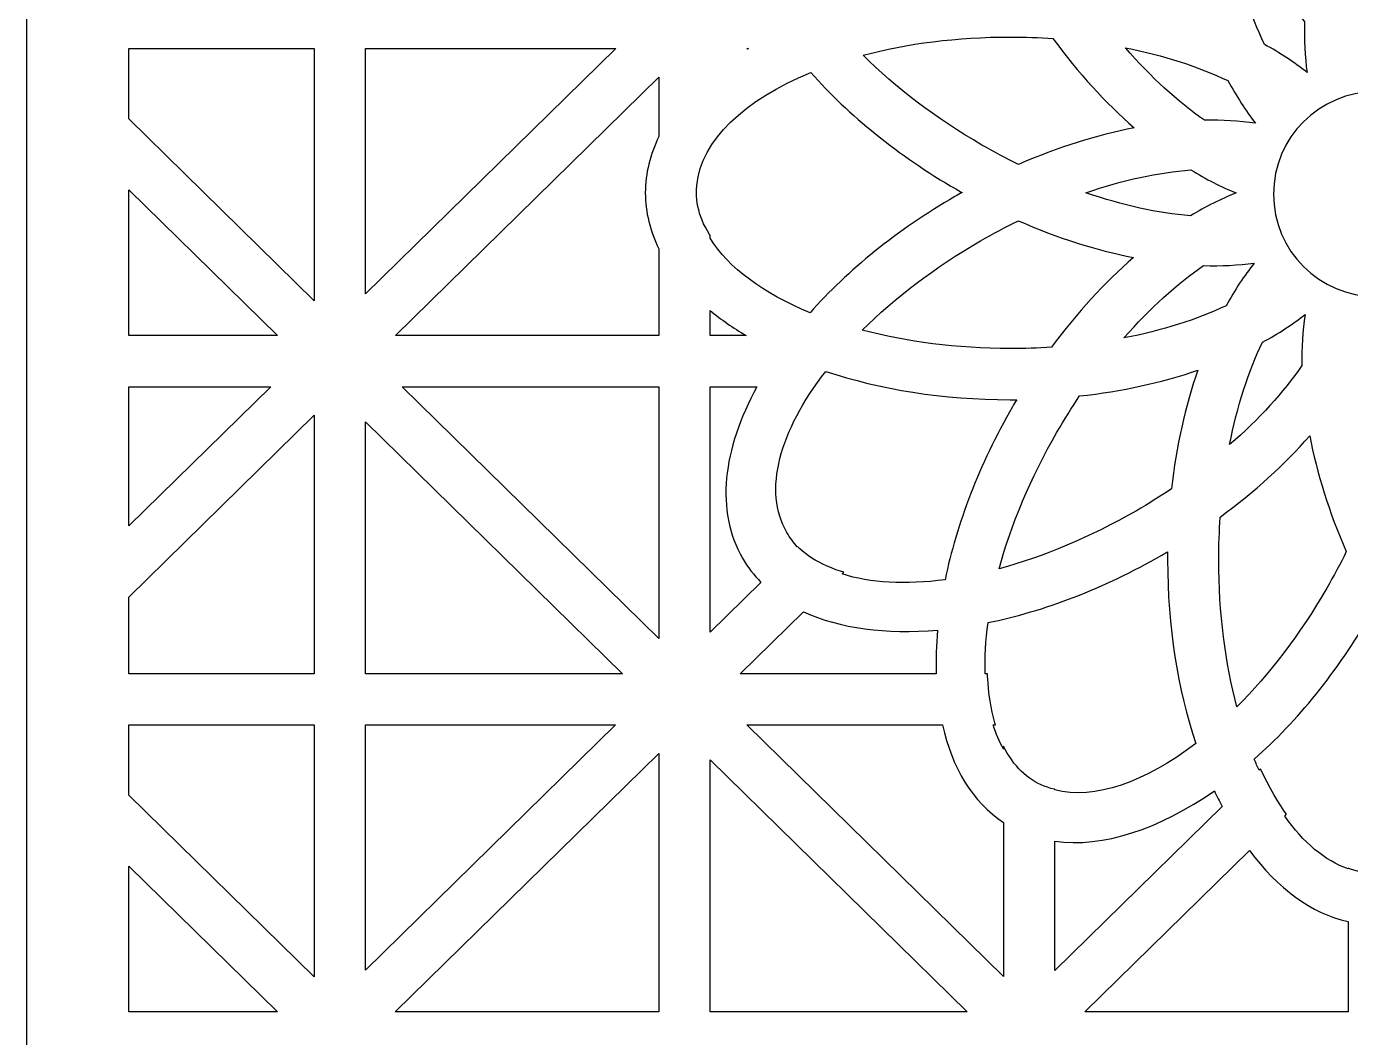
# Model space of a CAD drawing. Header units: centimetres. Extents: x -22 to -17.3, y -9 to 9.
# Drawn here: x -22.001 to -19.697, y -5.894 to -4.135 of the extents above; entities that cross this region are included whole.
import ezdxf

# ---------------------------------------------------------------- set-up
doc = ezdxf.new("R2010")
doc.units = ezdxf.units.CM
doc.header["$MEASUREMENT"] = 0
doc.layers.add('layer 1', color=7, linetype='Continuous')

msp = doc.modelspace()

# ---------------------------------------------------------------- linework, layer by layer
at = {"layer": 'layer 1', "color": 250}
for points, knots in [([(-17.33729, 9.00076), (-17.33729, 9.00076), (-17.33729, 8.81208), (-17.33729, 8.81208), (-17.33729, 8.81208), (-17.33729, 8.81208), (-17.33729, 8.68847), (-17.33729, 8.68847), (-17.33729, 8.68847), (-17.33729, 8.68847), (-17.33729, 7.78426), (-17.33729, 7.78426), (-17.33729, 7.78426), (-17.33729, 7.78426), (-17.33729, 7.66065), (-17.33729, 7.66065), (-17.33729, 7.66065), (-17.33729, 7.66065), (-17.33729, 7.635), (-17.33729, 7.635), (-17.33729, 7.635), (-17.33729, 7.635), (-17.33729, 7.51139), (-17.33729, 7.51139), (-17.33729, 7.51139), (-17.33729, 7.51139), (-17.33729, 6.60718), (-17.33729, 6.60718), (-17.33729, 6.60718), (-17.33729, 6.60718), (-17.33729, 6.48357), (-17.33729, 6.48357), (-17.33729, 6.48357), (-17.33729, 6.48357), (-17.33729, 6.45792), (-17.33729, 6.45792), (-17.33729, 6.45792), (-17.33729, 6.45792), (-17.33729, 6.33431), (-17.33729, 6.33431), (-17.33729, 6.33431), (-17.33729, 6.33431), (-17.33729, 5.4301), (-17.33729, 5.4301), (-17.33729, 5.4301), (-17.33729, 5.4301), (-17.33729, 5.30649), (-17.33729, 5.30649), (-17.33729, 5.30649), (-17.33729, 5.30649), (-17.33729, 5.28084), (-17.33729, 5.28084), (-17.33729, 5.28084), (-17.33729, 5.28084), (-17.33729, 5.15723), (-17.33729, 5.15723), (-17.33729, 5.15723), (-17.33729, 5.15723), (-17.33729, 4.25302), (-17.33729, 4.25302), (-17.33729, 4.25302), (-17.33729, 4.25302), (-17.33729, 4.12941), (-17.33729, 4.12941), (-17.33729, 4.12941), (-17.33729, 4.12941), (-17.33729, 4.10376), (-17.33729, 4.10376), (-17.33729, 4.10376), (-17.33729, 4.10376), (-17.33729, 3.98015), (-17.33729, 3.98015), (-17.33729, 3.98015), (-17.33729, 3.98015), (-17.33729, 3.07594), (-17.33729, 3.07594), (-17.33729, 3.07594), (-17.33729, 3.07594), (-17.33729, 2.95233), (-17.33729, 2.95233), (-17.33729, 2.95233), (-17.33729, 2.95233), (-17.33729, 2.92668), (-17.33729, 2.92668), (-17.33729, 2.92668), (-17.33729, 2.92668), (-17.33729, 2.80307), (-17.33729, 2.80307), (-17.33729, 2.80307), (-17.33729, 2.80307), (-17.33729, 1.89886), (-17.33729, 1.89886), (-17.33729, 1.89886), (-17.33729, 1.89886), (-17.33729, 1.77525), (-17.33729, 1.77525), (-17.33729, 1.77525), (-17.33729, 1.77525), (-17.33729, 1.7496), (-17.33729, 1.7496), (-17.33729, 1.7496), (-17.33729, 1.7496), (-17.33729, 1.62599), (-17.33729, 1.62599), (-17.33729, 1.62599), (-17.33729, 1.62599), (-17.33729, 0.72178), (-17.33729, 0.72178), (-17.33729, 0.72178), (-17.33729, 0.72178), (-17.33729, 0.59817), (-17.33729, 0.59817), (-17.33729, 0.59817), (-17.33729, 0.59817), (-17.33729, 0.57252), (-17.33729, 0.57252), (-17.33729, 0.57252), (-17.33729, 0.57252), (-17.33729, 0.44891), (-17.33729, 0.44891), (-17.33729, 0.44891), (-17.33729, 0.44891), (-17.33729, -0.4553), (-17.33729, -0.4553), (-17.33729, -0.4553), (-17.33729, -0.4553), (-17.33729, -0.57891), (-17.33729, -0.57891), (-17.33729, -0.57891), (-17.33729, -0.57891), (-17.33729, -0.60456), (-17.33729, -0.60456), (-17.33729, -0.60456), (-17.33729, -0.60456), (-17.33729, -0.72817), (-17.33729, -0.72817), (-17.33729, -0.72817), (-17.33729, -0.72817), (-17.33729, -1.63238), (-17.33729, -1.63238), (-17.33729, -1.63238), (-17.33729, -1.63238), (-17.33729, -1.75599), (-17.33729, -1.75599), (-17.33729, -1.75599), (-17.33729, -1.75599), (-17.33729, -1.78164), (-17.33729, -1.78164), (-17.33729, -1.78164), (-17.33729, -1.78164), (-17.33729, -1.90525), (-17.33729, -1.90525), (-17.33729, -1.90525), (-17.33729, -1.90525), (-17.33729, -2.80946), (-17.33729, -2.80946), (-17.33729, -2.80946), (-17.33729, -2.80946), (-17.33729, -2.93307), (-17.33729, -2.93307), (-17.33729, -2.93307), (-17.33729, -2.93307), (-17.33729, -2.95872), (-17.33729, -2.95872), (-17.33729, -2.95872), (-17.33729, -2.95872), (-17.33729, -3.08233), (-17.33729, -3.08233), (-17.33729, -3.08233), (-17.33729, -3.08233), (-17.33729, -3.98654), (-17.33729, -3.98654), (-17.33729, -3.98654), (-17.33729, -3.98654), (-17.33729, -4.11015), (-17.33729, -4.11015), (-17.33729, -4.11015), (-17.33729, -4.11015), (-17.33729, -4.1358), (-17.33729, -4.1358), (-17.33729, -4.1358), (-17.33729, -4.1358), (-17.33729, -4.25941), (-17.33729, -4.25941), (-17.33729, -4.25941), (-17.33729, -4.25941), (-17.33729, -5.16362), (-17.33729, -5.16362), (-17.33729, -5.16362), (-17.33729, -5.16362), (-17.33729, -5.28723), (-17.33729, -5.28723), (-17.33729, -5.28723), (-17.33729, -5.28723), (-17.33729, -5.31288), (-17.33729, -5.31288), (-17.33729, -5.31288), (-17.33729, -5.31288), (-17.33729, -5.43649), (-17.33729, -5.43649), (-17.33729, -5.43649), (-17.33729, -5.43649), (-17.33729, -6.3407), (-17.33729, -6.3407), (-17.33729, -6.3407), (-17.33729, -6.3407), (-17.33729, -6.46431), (-17.33729, -6.46431), (-17.33729, -6.46431), (-17.33729, -6.46431), (-17.33729, -6.48996), (-17.33729, -6.48996), (-17.33729, -6.48996), (-17.33729, -6.48996), (-17.33729, -6.61357), (-17.33729, -6.61357), (-17.33729, -6.61357), (-17.33729, -6.61357), (-17.33729, -7.51778), (-17.33729, -7.51778), (-17.33729, -7.51778), (-17.33729, -7.51778), (-17.33729, -7.64139), (-17.33729, -7.64139), (-17.33729, -7.64139), (-17.33729, -7.64139), (-17.33729, -7.66704), (-17.33729, -7.66704), (-17.33729, -7.66704), (-17.33729, -7.66704), (-17.33729, -7.79065), (-17.33729, -7.79065), (-17.33729, -7.79065), (-17.33729, -7.79065), (-17.33729, -8.69486), (-17.33729, -8.69486), (-17.33729, -8.69486), (-17.33729, -8.69486), (-17.33729, -8.81847), (-17.33729, -8.81847), (-17.33729, -8.81847), (-17.33729, -8.81847), (-17.33729, -9.00022), (-17.33729, -9.00022), (-17.33729, -9.00022), (-17.33729, -9.00022), (-18.22603, -9.00022), (-18.22603, -9.00022), (-18.22603, -9.00022), (-18.22603, -9.00022), (-18.35206, -9.00022), (-18.35206, -9.00022), (-18.35206, -9.00022), (-18.35206, -9.00022), (-18.57048, -9.00022), (-18.57048, -9.00022), (-18.57048, -9.00022), (-18.57048, -9.00022), (-18.6965, -9.00022), (-18.6965, -9.00022), (-18.6965, -9.00022), (-18.6965, -9.00022), (-19.4261, -9.00022), (-19.4261, -9.00022), (-19.4261, -9.00022), (-19.4261, -9.00022), (-19.55212, -9.00022), (-19.55212, -9.00022), (-19.55212, -9.00022), (-19.55212, -9.00022), (-19.77054, -9.00022), (-19.77054, -9.00022), (-19.77054, -9.00022), (-19.77054, -9.00022), (-19.89657, -9.00022), (-19.89657, -9.00022), (-19.89657, -9.00022), (-19.89657, -9.00022), (-20.62616, -9.00022), (-20.62616, -9.00022), (-20.62616, -9.00022), (-20.62616, -9.00022), (-20.75219, -9.00022), (-20.75219, -9.00022), (-20.75219, -9.00022), (-20.75219, -9.00022), (-20.97061, -9.00022), (-20.97061, -9.00022), (-20.97061, -9.00022), (-20.97061, -9.00022), (-21.09663, -9.00022), (-21.09663, -9.00022), (-21.09663, -9.00022), (-21.09663, -9.00022), (-22.00091, -9.00022), (-22.00091, -9.00022), (-22.00091, -9.00022), (-22.00091, -9.00022), (-22.00091, -8.8337), (-22.00091, -8.8337), (-22.00091, -8.8337), (-22.00091, -8.8337), (-22.00091, -8.71009), (-22.00091, -8.71009), (-22.00091, -8.71009), (-22.00091, -8.71009), (-22.00091, -7.77541), (-22.00091, -7.77541), (-22.00091, -7.77541), (-22.00091, -7.77541), (-22.00091, -7.53301), (-22.00091, -7.53301), (-22.00091, -7.53301), (-22.00091, -7.53301), (-22.00091, -6.59833), (-22.00091, -6.59833), (-22.00091, -6.59833), (-22.00091, -6.59833), (-22.00091, -6.35593), (-22.00091, -6.35593), (-22.00091, -6.35593), (-22.00091, -6.35593), (-22.00091, -5.42125), (-22.00091, -5.42125), (-22.00091, -5.42125), (-22.00091, -5.42125), (-22.00091, -5.17885), (-22.00091, -5.17885), (-22.00091, -5.17885), (-22.00091, -5.17885), (-22.00091, -4.24417), (-22.00091, -4.24417), (-22.00091, -4.24417), (-22.00091, -4.24417), (-22.00091, -4.00177), (-22.00091, -4.00177), (-22.00091, -4.00177), (-22.00091, -4.00177), (-22.00091, -3.06709), (-22.00091, -3.06709), (-22.00091, -3.06709), (-22.00091, -3.06709), (-22.00091, -2.82469), (-22.00091, -2.82469), (-22.00091, -2.82469), (-22.00091, -2.82469), (-22.00091, -1.89001), (-22.00091, -1.89001), (-22.00091, -1.89001), (-22.00091, -1.89001), (-22.00091, -1.64761), (-22.00091, -1.64761), (-22.00091, -1.64761), (-22.00091, -1.64761), (-22.00091, -0.71293), (-22.00091, -0.71293), (-22.00091, -0.71293), (-22.00091, -0.71293), (-22.00091, -0.47053), (-22.00091, -0.47053), (-22.00091, -0.47053), (-22.00091, -0.47053), (-22.00091, 0.46415), (-22.00091, 0.46415), (-22.00091, 0.46415), (-22.00091, 0.46415), (-22.00091, 0.70655), (-22.00091, 0.70655), (-22.00091, 0.70655), (-22.00091, 0.70655), (-22.00091, 1.64123), (-22.00091, 1.64123), (-22.00091, 1.64123), (-22.00091, 1.64123), (-22.00091, 1.88363), (-22.00091, 1.88363), (-22.00091, 1.88363), (-22.00091, 1.88363), (-22.00091, 2.81831), (-22.00091, 2.81831), (-22.00091, 2.81831), (-22.00091, 2.81831), (-22.00091, 3.06071), (-22.00091, 3.06071), (-22.00091, 3.06071), (-22.00091, 3.06071), (-22.00091, 3.99539), (-22.00091, 3.99539), (-22.00091, 3.99539), (-22.00091, 3.99539), (-22.00091, 4.23779), (-22.00091, 4.23779), (-22.00091, 4.23779), (-22.00091, 4.23779), (-22.00091, 5.17247), (-22.00091, 5.17247), (-22.00091, 5.17247), (-22.00091, 5.17247), (-22.00091, 5.41487), (-22.00091, 5.41487), (-22.00091, 5.41487), (-22.00091, 5.41487), (-22.00091, 6.34955), (-22.00091, 6.34955), (-22.00091, 6.34955), (-22.00091, 6.34955), (-22.00091, 6.59195), (-22.00091, 6.59195), (-22.00091, 6.59195), (-22.00091, 6.59195), (-22.00091, 7.52663), (-22.00091, 7.52663), (-22.00091, 7.52663), (-22.00091, 7.52663), (-22.00091, 7.76903), (-22.00091, 7.76903), (-22.00091, 7.76903), (-22.00091, 7.76903), (-22.00091, 8.70371), (-22.00091, 8.70371), (-22.00091, 8.70371), (-22.00091, 8.70371), (-22.00091, 8.82732), (-22.00091, 8.82732), (-22.00091, 8.82732), (-22.00091, 8.82732), (-22.00091, 9.00076), (-22.00091, 9.00076), (-22.00091, 9.00076), (-22.00091, 9.00076), (-21.1037, 9.00076), (-21.1037, 9.00076), (-21.1037, 9.00076), (-21.1037, 9.00076), (-20.97768, 9.00076), (-20.97768, 9.00076), (-20.97768, 9.00076), (-20.97768, 9.00076), (-20.74512, 9.00076), (-20.74512, 9.00076), (-20.74512, 9.00076), (-20.74512, 9.00076), (-20.61909, 9.00076), (-20.61909, 9.00076), (-20.61909, 9.00076), (-20.61909, 9.00076), (-19.90364, 9.00076), (-19.90364, 9.00076), (-19.90364, 9.00076), (-19.90364, 9.00076), (-19.77761, 9.00076), (-19.77761, 9.00076), (-19.77761, 9.00076), (-19.77761, 9.00076), (-19.54505, 9.00076), (-19.54505, 9.00076), (-19.54505, 9.00076), (-19.54505, 9.00076), (-19.41903, 9.00076), (-19.41903, 9.00076), (-19.41903, 9.00076), (-19.41903, 9.00076), (-18.70357, 9.00076), (-18.70357, 9.00076), (-18.70357, 9.00076), (-18.70357, 9.00076), (-18.57754, 9.00076), (-18.57754, 9.00076), (-18.57754, 9.00076), (-18.57754, 9.00076), (-18.34499, 9.00076), (-18.34499, 9.00076), (-18.34499, 9.00076), (-18.34499, 9.00076), (-18.21896, 9.00076), (-18.21896, 9.00076), (-18.21896, 9.00076), (-18.21896, 9.00076), (-17.33729, 9.00076), (-17.33729, 9.00076)], [0, 0, 0, 0, 0.0082645, 0.0082645, 0.0082645, 0.0082645, 0.0165289, 0.0165289, 0.0165289, 0.0165289, 0.0247934, 0.0247934, 0.0247934, 0.0247934, 0.0330579, 0.0330579, 0.0330579, 0.0330579, 0.0413223, 0.0413223, 0.0413223, 0.0413223, 0.0495868, 0.0495868, 0.0495868, 0.0495868, 0.0578512, 0.0578512, 0.0578512, 0.0578512, 0.0661157, 0.0661157, 0.0661157, 0.0661157, 0.0743802, 0.0743802, 0.0743802, 0.0743802, 0.0826446, 0.0826446, 0.0826446, 0.0826446, 0.0909091, 0.0909091, 0.0909091, 0.0909091, 0.0991736, 0.0991736, 0.0991736, 0.0991736, 0.107438, 0.107438, 0.107438, 0.107438, 0.1157025, 0.1157025, 0.1157025, 0.1157025, 0.1239669, 0.1239669, 0.1239669, 0.1239669, 0.1322314, 0.1322314, 0.1322314, 0.1322314, 0.1404959, 0.1404959, 0.1404959, 0.1404959, 0.1487603, 0.1487603, 0.1487603, 0.1487603, 0.1570248, 0.1570248, 0.1570248, 0.1570248, 0.1652893, 0.1652893, 0.1652893, 0.1652893, 0.1735537, 0.1735537, 0.1735537, 0.1735537, 0.1818182, 0.1818182, 0.1818182, 0.1818182, 0.1900826, 0.1900826, 0.1900826, 0.1900826, 0.1983471, 0.1983471, 0.1983471, 0.1983471, 0.2066116, 0.2066116, 0.2066116, 0.2066116, 0.214876, 0.214876, 0.214876, 0.214876, 0.2231405, 0.2231405, 0.2231405, 0.2231405, 0.231405, 0.231405, 0.231405, 0.231405, 0.2396694, 0.2396694, 0.2396694, 0.2396694, 0.2479339, 0.2479339, 0.2479339, 0.2479339, 0.2561983, 0.2561983, 0.2561983, 0.2561983, 0.2644628, 0.2644628, 0.2644628, 0.2644628, 0.2727273, 0.2727273, 0.2727273, 0.2727273, 0.2809917, 0.2809917, 0.2809917, 0.2809917, 0.2892562, 0.2892562, 0.2892562, 0.2892562, 0.2975207, 0.2975207, 0.2975207, 0.2975207, 0.3057851, 0.3057851, 0.3057851, 0.3057851, 0.3140496, 0.3140496, 0.3140496, 0.3140496, 0.322314, 0.322314, 0.322314, 0.322314, 0.3305785, 0.3305785, 0.3305785, 0.3305785, 0.338843, 0.338843, 0.338843, 0.338843, 0.3471074, 0.3471074, 0.3471074, 0.3471074, 0.3553719, 0.3553719, 0.3553719, 0.3553719, 0.3636364, 0.3636364, 0.3636364, 0.3636364, 0.3719008, 0.3719008, 0.3719008, 0.3719008, 0.3801653, 0.3801653, 0.3801653, 0.3801653, 0.3884298, 0.3884298, 0.3884298, 0.3884298, 0.3966942, 0.3966942, 0.3966942, 0.3966942, 0.4049587, 0.4049587, 0.4049587, 0.4049587, 0.4132231, 0.4132231, 0.4132231, 0.4132231, 0.4214876, 0.4214876, 0.4214876, 0.4214876, 0.4297521, 0.4297521, 0.4297521, 0.4297521, 0.4380165, 0.4380165, 0.4380165, 0.4380165, 0.446281, 0.446281, 0.446281, 0.446281, 0.4545455, 0.4545455, 0.4545455, 0.4545455, 0.4628099, 0.4628099, 0.4628099, 0.4628099, 0.4710744, 0.4710744, 0.4710744, 0.4710744, 0.4793388, 0.4793388, 0.4793388, 0.4793388, 0.4876033, 0.4876033, 0.4876033, 0.4876033, 0.4958678, 0.4958678, 0.4958678, 0.4958678, 0.5041322, 0.5041322, 0.5041322, 0.5041322, 0.5123967, 0.5123967, 0.5123967, 0.5123967, 0.5206612, 0.5206612, 0.5206612, 0.5206612, 0.5289256, 0.5289256, 0.5289256, 0.5289256, 0.5371901, 0.5371901, 0.5371901, 0.5371901, 0.5454545, 0.5454545, 0.5454545, 0.5454545, 0.553719, 0.553719, 0.553719, 0.553719, 0.5619835, 0.5619835, 0.5619835, 0.5619835, 0.5702479, 0.5702479, 0.5702479, 0.5702479, 0.5785124, 0.5785124, 0.5785124, 0.5785124, 0.5867769, 0.5867769, 0.5867769, 0.5867769, 0.5950413, 0.5950413, 0.5950413, 0.5950413, 0.6033058, 0.6033058, 0.6033058, 0.6033058, 0.6115702, 0.6115702, 0.6115702, 0.6115702, 0.6198347, 0.6198347, 0.6198347, 0.6198347, 0.6280992, 0.6280992, 0.6280992, 0.6280992, 0.6363636, 0.6363636, 0.6363636, 0.6363636, 0.6446281, 0.6446281, 0.6446281, 0.6446281, 0.6528926, 0.6528926, 0.6528926, 0.6528926, 0.661157, 0.661157, 0.661157, 0.661157, 0.6694215, 0.6694215, 0.6694215, 0.6694215, 0.677686, 0.677686, 0.677686, 0.677686, 0.6859504, 0.6859504, 0.6859504, 0.6859504, 0.6942149, 0.6942149, 0.6942149, 0.6942149, 0.7024793, 0.7024793, 0.7024793, 0.7024793, 0.7107438, 0.7107438, 0.7107438, 0.7107438, 0.7190083, 0.7190083, 0.7190083, 0.7190083, 0.7272727, 0.7272727, 0.7272727, 0.7272727, 0.7355372, 0.7355372, 0.7355372, 0.7355372, 0.7438017, 0.7438017, 0.7438017, 0.7438017, 0.7520661, 0.7520661, 0.7520661, 0.7520661, 0.7603306, 0.7603306, 0.7603306, 0.7603306, 0.768595, 0.768595, 0.768595, 0.768595, 0.7768595, 0.7768595, 0.7768595, 0.7768595, 0.785124, 0.785124, 0.785124, 0.785124, 0.7933884, 0.7933884, 0.7933884, 0.7933884, 0.8016529, 0.8016529, 0.8016529, 0.8016529, 0.8099174, 0.8099174, 0.8099174, 0.8099174, 0.8181818, 0.8181818, 0.8181818, 0.8181818, 0.8264463, 0.8264463, 0.8264463, 0.8264463, 0.8347107, 0.8347107, 0.8347107, 0.8347107, 0.8429752, 0.8429752, 0.8429752, 0.8429752, 0.8512397, 0.8512397, 0.8512397, 0.8512397, 0.8595041, 0.8595041, 0.8595041, 0.8595041, 0.8677686, 0.8677686, 0.8677686, 0.8677686, 0.8760331, 0.8760331, 0.8760331, 0.8760331, 0.8842975, 0.8842975, 0.8842975, 0.8842975, 0.892562, 0.892562, 0.892562, 0.892562, 0.9008264, 0.9008264, 0.9008264, 0.9008264, 0.9090909, 0.9090909, 0.9090909, 0.9090909, 0.9173554, 0.9173554, 0.9173554, 0.9173554, 0.9256198, 0.9256198, 0.9256198, 0.9256198, 0.9338843, 0.9338843, 0.9338843, 0.9338843, 0.9421488, 0.9421488, 0.9421488, 0.9421488, 0.9504132, 0.9504132, 0.9504132, 0.9504132, 0.9586777, 0.9586777, 0.9586777, 0.9586777, 0.9669421, 0.9669421, 0.9669421, 0.9669421, 0.9752066, 0.9752066, 0.9752066, 0.9752066, 0.9834711, 0.9834711, 0.9834711, 0.9834711, 1, 1, 1, 1]), ([(-19.84657, -4.16567), (-19.81935, -4.18069), (-19.79446, -4.19707), (-19.77231, -4.21464), (-19.77231, -4.21464), (-19.77616, -4.1868), (-19.77768, -4.15726), (-19.77688, -4.12641), (-19.77688, -4.12641), (-19.80879, -4.07981), (-19.85135, -4.03267), (-19.90274, -3.98783), (-19.90274, -3.98783), (-19.88984, -4.05446), (-19.87062, -4.11473), (-19.84657, -4.16567)], [0, 0, 0, 0, 0.2, 0.2, 0.2, 0.2, 0.4, 0.4, 0.4, 0.4, 0.6, 0.6, 0.6, 0.6, 1, 1, 1, 1]), ([(-20.27464, -4.37476), (-20.20617, -4.34483), (-20.13804, -4.32357), (-20.07308, -4.31104), (-20.07308, -4.31104), (-20.12267, -4.26766), (-20.17063, -4.21531), (-20.21457, -4.15537), (-20.21457, -4.15537), (-20.23892, -4.15372), (-20.26377, -4.15284), (-20.28903, -4.15284), (-20.28903, -4.15284), (-20.38151, -4.15284), (-20.46861, -4.16429), (-20.54494, -4.18447), (-20.54494, -4.18447), (-20.48875, -4.24048), (-20.41868, -4.29431), (-20.3381, -4.34083), (-20.3381, -4.34083), (-20.31699, -4.35302), (-20.2958, -4.36433), (-20.27464, -4.37476)], [0, 0, 0, 0, 0.1428571, 0.1428571, 0.1428571, 0.1428571, 0.2857143, 0.2857143, 0.2857143, 0.2857143, 0.4285714, 0.4285714, 0.4285714, 0.4285714, 0.5714286, 0.5714286, 0.5714286, 0.5714286, 0.7142857, 0.7142857, 0.7142857, 0.7142857, 1, 1, 1, 1]), ([(-21.49998, -4.61189), (-21.49998, -4.61189), (-21.49998, -4.17303), (-21.49998, -4.17303), (-21.49998, -4.17303), (-21.49998, -4.17303), (-21.82268, -4.17303), (-21.82268, -4.17303), (-21.82268, -4.17303), (-21.82268, -4.17303), (-21.82268, -4.29537), (-21.82268, -4.29537), (-21.82268, -4.29537), (-21.82268, -4.29537), (-21.49998, -4.61189), (-21.49998, -4.61189)], [0, 0, 0, 0, 0.2, 0.2, 0.2, 0.2, 0.4, 0.4, 0.4, 0.4, 0.6, 0.6, 0.6, 0.6, 1, 1, 1, 1]), ([(-21.41087, -4.17303), (-21.41087, -4.17303), (-21.41087, -4.60011), (-21.41087, -4.60011), (-21.41087, -4.60011), (-21.41087, -4.60011), (-20.97544, -4.17303), (-20.97544, -4.17303), (-20.97544, -4.17303), (-20.97544, -4.17303), (-21.41087, -4.17303), (-21.41087, -4.17303)], [0, 0, 0, 0, 0.25, 0.25, 0.25, 0.25, 0.5, 0.5, 0.5, 0.5, 1, 1, 1, 1]), ([(-20.74627, -4.17409), (-20.74566, -4.17374), (-20.74505, -4.17338), (-20.74444, -4.17303), (-20.74444, -4.17303), (-20.74444, -4.17303), (-20.74735, -4.17303), (-20.74735, -4.17303), (-20.74735, -4.17303), (-20.74735, -4.17303), (-20.74627, -4.17409), (-20.74627, -4.17409)], [0, 0, 0, 0, 0.25, 0.25, 0.25, 0.25, 0.5, 0.5, 0.5, 0.5, 1, 1, 1, 1]), ([(-19.95093, -4.29767), (-19.91984, -4.29707), (-19.8901, -4.29881), (-19.86213, -4.30295), (-19.86213, -4.30295), (-19.87938, -4.28077), (-19.89547, -4.25595), (-19.91021, -4.22882), (-19.91021, -4.22882), (-19.96114, -4.20443), (-20.02157, -4.18489), (-20.08849, -4.17174), (-20.08849, -4.17174), (-20.04401, -4.223), (-19.99723, -4.26558), (-19.95093, -4.29767)], [0, 0, 0, 0, 0.2, 0.2, 0.2, 0.2, 0.4, 0.4, 0.4, 0.4, 0.6, 0.6, 0.6, 0.6, 1, 1, 1, 1]), ([(-20.63732, -4.63273), (-20.57158, -4.55888), (-20.48596, -4.48886), (-20.38507, -4.43062), (-20.38507, -4.43062), (-20.38098, -4.42825), (-20.37688, -4.42594), (-20.37278, -4.42364), (-20.37278, -4.42364), (-20.37608, -4.42178), (-20.37937, -4.4199), (-20.38266, -4.418), (-20.38266, -4.418), (-20.48409, -4.35944), (-20.57009, -4.28898), (-20.63597, -4.21468), (-20.63597, -4.21468), (-20.75116, -4.26187), (-20.82674, -4.33205), (-20.8342, -4.41108), (-20.8342, -4.41108), (-20.8342, -4.41108), (-20.83423, -4.41224), (-20.83423, -4.41224), (-20.83423, -4.41224), (-20.83423, -4.41224), (-20.83423, -4.41247), (-20.83423, -4.41247), (-20.83423, -4.41247), (-20.83423, -4.41247), (-20.83464, -4.41798), (-20.83464, -4.41798), (-20.83464, -4.41798), (-20.83464, -4.41798), (-20.8348, -4.42399), (-20.8348, -4.42399), (-20.8348, -4.42399), (-20.8348, -4.42399), (-20.83465, -4.42997), (-20.83465, -4.42997), (-20.83465, -4.42997), (-20.83465, -4.42997), (-20.8342, -4.43592), (-20.8342, -4.43592), (-20.8342, -4.43592), (-20.8342, -4.43592), (-20.83345, -4.44184), (-20.83345, -4.44184), (-20.83345, -4.44184), (-20.83345, -4.44184), (-20.83241, -4.44776), (-20.83241, -4.44776), (-20.83241, -4.44776), (-20.83241, -4.44776), (-20.83106, -4.45371), (-20.83106, -4.45371), (-20.83106, -4.45371), (-20.83106, -4.45371), (-20.8294, -4.45968), (-20.8294, -4.45968), (-20.8294, -4.45968), (-20.8294, -4.45968), (-20.82741, -4.46571), (-20.82741, -4.46571), (-20.82741, -4.46571), (-20.82741, -4.46571), (-20.82509, -4.47179), (-20.82509, -4.47179), (-20.82509, -4.47179), (-20.82509, -4.47179), (-20.82243, -4.47793), (-20.82243, -4.47793), (-20.82243, -4.47793), (-20.82243, -4.47793), (-20.81941, -4.48415), (-20.81941, -4.48415), (-20.81941, -4.48415), (-20.81941, -4.48415), (-20.81602, -4.49042), (-20.81602, -4.49042), (-20.81602, -4.49042), (-20.81602, -4.49042), (-20.81226, -4.49675), (-20.81226, -4.49675), (-20.81226, -4.49675), (-20.81226, -4.49675), (-20.81115, -4.49847), (-20.81115, -4.49847), (-20.81115, -4.49847), (-20.81115, -4.49847), (-20.81115, -4.5032), (-20.81115, -4.5032), (-20.81115, -4.5032), (-20.77964, -4.55448), (-20.71836, -4.59932), (-20.63732, -4.63273)], [0, 0, 0, 0, 0.04, 0.04, 0.04, 0.04, 0.08, 0.08, 0.08, 0.08, 0.12, 0.12, 0.12, 0.12, 0.16, 0.16, 0.16, 0.16, 0.2, 0.2, 0.2, 0.2, 0.24, 0.24, 0.24, 0.24, 0.28, 0.28, 0.28, 0.28, 0.32, 0.32, 0.32, 0.32, 0.36, 0.36, 0.36, 0.36, 0.4, 0.4, 0.4, 0.4, 0.44, 0.44, 0.44, 0.44, 0.48, 0.48, 0.48, 0.48, 0.52, 0.52, 0.52, 0.52, 0.56, 0.56, 0.56, 0.56, 0.6, 0.6, 0.6, 0.6, 0.64, 0.64, 0.64, 0.64, 0.68, 0.68, 0.68, 0.68, 0.72, 0.72, 0.72, 0.72, 0.76, 0.76, 0.76, 0.76, 0.8, 0.8, 0.8, 0.8, 0.84, 0.84, 0.84, 0.84, 0.88, 0.88, 0.88, 0.88, 0.92, 0.92, 0.92, 0.92, 1, 1, 1, 1]), ([(-20.90026, -4.52174), (-20.91568, -4.49065), (-20.92394, -4.45787), (-20.92394, -4.42399), (-20.92394, -4.42399), (-20.92394, -4.39011), (-20.91568, -4.35732), (-20.90026, -4.32624), (-20.90026, -4.32624), (-20.90026, -4.32624), (-20.90026, -4.2229), (-20.90026, -4.2229), (-20.90026, -4.2229), (-20.90026, -4.2229), (-21.35874, -4.67259), (-21.35874, -4.67259), (-21.35874, -4.67259), (-21.35874, -4.67259), (-20.90026, -4.67259), (-20.90026, -4.67259), (-20.90026, -4.67259), (-20.90026, -4.67259), (-20.90026, -4.52174), (-20.90026, -4.52174)], [0, 0, 0, 0, 0.1428571, 0.1428571, 0.1428571, 0.1428571, 0.2857143, 0.2857143, 0.2857143, 0.2857143, 0.4285714, 0.4285714, 0.4285714, 0.4285714, 0.5714286, 0.5714286, 0.5714286, 0.5714286, 0.7142857, 0.7142857, 0.7142857, 0.7142857, 1, 1, 1, 1]), ([(-19.4741, -4.4264), (-19.4741, -4.52487), (-19.55396, -4.60473), (-19.65243, -4.60473), (-19.65243, -4.60473), (-19.75091, -4.60473), (-19.83077, -4.52487), (-19.83077, -4.4264), (-19.83077, -4.4264), (-19.83077, -4.32793), (-19.75091, -4.24807), (-19.65243, -4.24807), (-19.65243, -4.24807), (-19.55396, -4.24807), (-19.4741, -4.32793), (-19.4741, -4.4264)], [0, 0, 0, 0, 0.2, 0.2, 0.2, 0.2, 0.4, 0.4, 0.4, 0.4, 0.6, 0.6, 0.6, 0.6, 1, 1, 1, 1]), ([(-19.9753, -4.46416), (-19.94868, -4.4481), (-19.92205, -4.43474), (-19.89576, -4.42434), (-19.89576, -4.42434), (-19.92179, -4.41375), (-19.94814, -4.4003), (-19.97446, -4.38418), (-19.97446, -4.38418), (-20.03077, -4.38852), (-20.09287, -4.40181), (-20.1574, -4.42389), (-20.1574, -4.42389), (-20.09325, -4.44603), (-20.03144, -4.45952), (-19.9753, -4.46416)], [0, 0, 0, 0, 0.2, 0.2, 0.2, 0.2, 0.4, 0.4, 0.4, 0.4, 0.6, 0.6, 0.6, 0.6, 1, 1, 1, 1]), ([(-21.82268, -4.67259), (-21.82268, -4.67259), (-21.56413, -4.67259), (-21.56413, -4.67259), (-21.56413, -4.67259), (-21.56413, -4.67259), (-21.82268, -4.41899), (-21.82268, -4.41899), (-21.82268, -4.41899), (-21.82268, -4.41899), (-21.82268, -4.67259), (-21.82268, -4.67259)], [0, 0, 0, 0, 0.25, 0.25, 0.25, 0.25, 0.5, 0.5, 0.5, 0.5, 1, 1, 1, 1]), ([(-20.2171, -4.69279), (-20.17277, -4.63262), (-20.12439, -4.58015), (-20.07441, -4.53682), (-20.07441, -4.53682), (-20.13904, -4.52405), (-20.20675, -4.50269), (-20.27477, -4.47275), (-20.27477, -4.47275), (-20.29668, -4.48349), (-20.31864, -4.49516), (-20.34052, -4.50779), (-20.34052, -4.50779), (-20.42061, -4.55403), (-20.49031, -4.6075), (-20.54634, -4.66314), (-20.54634, -4.66314), (-20.46967, -4.68354), (-20.38207, -4.69513), (-20.28903, -4.69513), (-20.28903, -4.69513), (-20.26464, -4.69513), (-20.24064, -4.69433), (-20.2171, -4.69279)], [0, 0, 0, 0, 0.1428571, 0.1428571, 0.1428571, 0.1428571, 0.2857143, 0.2857143, 0.2857143, 0.2857143, 0.4285714, 0.4285714, 0.4285714, 0.4285714, 0.5714286, 0.5714286, 0.5714286, 0.5714286, 0.7142857, 0.7142857, 0.7142857, 0.7142857, 1, 1, 1, 1]), ([(-19.91316, -4.62054), (-19.89814, -4.59331), (-19.88176, -4.56843), (-19.86419, -4.54628), (-19.86419, -4.54628), (-19.89203, -4.55012), (-19.92157, -4.55165), (-19.95243, -4.55085), (-19.95243, -4.55085), (-19.99902, -4.58276), (-20.04616, -4.62532), (-20.091, -4.67671), (-20.091, -4.67671), (-20.02437, -4.66381), (-19.9641, -4.64459), (-19.91316, -4.62054)], [0, 0, 0, 0, 0.2, 0.2, 0.2, 0.2, 0.4, 0.4, 0.4, 0.4, 0.6, 0.6, 0.6, 0.6, 1, 1, 1, 1]), ([(-20.74847, -4.67259), (-20.77129, -4.65902), (-20.79225, -4.64443), (-20.81115, -4.62897), (-20.81115, -4.62897), (-20.81115, -4.62897), (-20.81115, -4.67259), (-20.81115, -4.67259), (-20.81115, -4.67259), (-20.81115, -4.67259), (-20.74847, -4.67259), (-20.74847, -4.67259)], [0, 0, 0, 0, 0.25, 0.25, 0.25, 0.25, 0.5, 0.5, 0.5, 0.5, 1, 1, 1, 1]), ([(-19.78116, -4.7249), (-19.78177, -4.69381), (-19.78002, -4.66407), (-19.77588, -4.6361), (-19.77588, -4.6361), (-19.79807, -4.65335), (-19.82289, -4.66944), (-19.85001, -4.68418), (-19.85001, -4.68418), (-19.87441, -4.7351), (-19.89395, -4.79554), (-19.90709, -4.86246), (-19.90709, -4.86246), (-19.85584, -4.81797), (-19.81325, -4.77119), (-19.78116, -4.7249)], [0, 0, 0, 0, 0.2, 0.2, 0.2, 0.2, 0.4, 0.4, 0.4, 0.4, 0.6, 0.6, 0.6, 0.6, 1, 1, 1, 1]), ([(-20.4022, -5.09753), (-20.3822, -5.0007), (-20.34306, -4.89726), (-20.28481, -4.79637), (-20.28481, -4.79637), (-20.28245, -4.79228), (-20.28006, -4.78822), (-20.27765, -4.78418), (-20.27765, -4.78418), (-20.28144, -4.78422), (-20.28523, -4.78424), (-20.28903, -4.78424), (-20.28903, -4.78424), (-20.40615, -4.78424), (-20.51586, -4.76621), (-20.61006, -4.73482), (-20.61006, -4.73482), (-20.69035, -4.8386), (-20.71975, -4.94253), (-20.67762, -5.0155), (-20.67762, -5.0155), (-20.67248, -5.02442), (-20.66639, -5.03263), (-20.65945, -5.04016), (-20.65945, -5.04016), (-20.65945, -5.04016), (-20.65906, -5.03979), (-20.65906, -5.03979), (-20.65906, -5.03979), (-20.65906, -5.03979), (-20.65507, -5.04371), (-20.65507, -5.04371), (-20.65507, -5.04371), (-20.65507, -5.04371), (-20.65034, -5.04793), (-20.65034, -5.04793), (-20.65034, -5.04793), (-20.65034, -5.04793), (-20.64529, -5.05204), (-20.64529, -5.05204), (-20.64529, -5.05204), (-20.64529, -5.05204), (-20.63991, -5.05603), (-20.63991, -5.05603), (-20.63991, -5.05603), (-20.63991, -5.05603), (-20.63419, -5.0599), (-20.63419, -5.0599), (-20.63419, -5.0599), (-20.63419, -5.0599), (-20.62812, -5.06364), (-20.62812, -5.06364), (-20.62812, -5.06364), (-20.62812, -5.06364), (-20.6217, -5.06724), (-20.6217, -5.06724), (-20.6217, -5.06724), (-20.6217, -5.06724), (-20.61491, -5.0707), (-20.61491, -5.0707), (-20.61491, -5.0707), (-20.61491, -5.0707), (-20.60776, -5.07401), (-20.60776, -5.07401), (-20.60776, -5.07401), (-20.60776, -5.07401), (-20.60024, -5.07715), (-20.60024, -5.07715), (-20.60024, -5.07715), (-20.60024, -5.07715), (-20.59237, -5.08011), (-20.59237, -5.08011), (-20.59237, -5.08011), (-20.59237, -5.08011), (-20.58414, -5.08289), (-20.58414, -5.08289), (-20.58414, -5.08289), (-20.58414, -5.08289), (-20.57866, -5.08454), (-20.57866, -5.08454), (-20.57866, -5.08454), (-20.57866, -5.08454), (-20.58167, -5.08749), (-20.58167, -5.08749), (-20.58167, -5.08749), (-20.5327, -5.10347), (-20.47103, -5.1067), (-20.4022, -5.09753)], [0, 0, 0, 0, 0.0434783, 0.0434783, 0.0434783, 0.0434783, 0.0869565, 0.0869565, 0.0869565, 0.0869565, 0.1304348, 0.1304348, 0.1304348, 0.1304348, 0.173913, 0.173913, 0.173913, 0.173913, 0.2173913, 0.2173913, 0.2173913, 0.2173913, 0.2608696, 0.2608696, 0.2608696, 0.2608696, 0.3043478, 0.3043478, 0.3043478, 0.3043478, 0.3478261, 0.3478261, 0.3478261, 0.3478261, 0.3913043, 0.3913043, 0.3913043, 0.3913043, 0.4347826, 0.4347826, 0.4347826, 0.4347826, 0.4782609, 0.4782609, 0.4782609, 0.4782609, 0.5217391, 0.5217391, 0.5217391, 0.5217391, 0.5652174, 0.5652174, 0.5652174, 0.5652174, 0.6086957, 0.6086957, 0.6086957, 0.6086957, 0.6521739, 0.6521739, 0.6521739, 0.6521739, 0.6956522, 0.6956522, 0.6956522, 0.6956522, 0.7391304, 0.7391304, 0.7391304, 0.7391304, 0.7826087, 0.7826087, 0.7826087, 0.7826087, 0.826087, 0.826087, 0.826087, 0.826087, 0.8695652, 0.8695652, 0.8695652, 0.8695652, 0.9130435, 0.9130435, 0.9130435, 0.9130435, 1, 1, 1, 1]), ([(-20.00826, -4.93943), (-19.99994, -4.86516), (-19.98429, -4.79554), (-19.96266, -4.73302), (-19.96266, -4.73302), (-20.02503, -4.75427), (-20.09434, -4.76963), (-20.16822, -4.77771), (-20.16822, -4.77771), (-20.18183, -4.79797), (-20.19501, -4.81905), (-20.20764, -4.84093), (-20.20764, -4.84093), (-20.25388, -4.92102), (-20.28751, -5.00217), (-20.30821, -5.07837), (-20.30821, -5.07837), (-20.23161, -5.05771), (-20.14995, -5.02394), (-20.06937, -4.97742), (-20.06937, -4.97742), (-20.04826, -4.96523), (-20.02787, -4.95253), (-20.00826, -4.93943)], [0, 0, 0, 0, 0.1428571, 0.1428571, 0.1428571, 0.1428571, 0.2857143, 0.2857143, 0.2857143, 0.2857143, 0.4285714, 0.4285714, 0.4285714, 0.4285714, 0.5714286, 0.5714286, 0.5714286, 0.5714286, 0.7142857, 0.7142857, 0.7142857, 0.7142857, 1, 1, 1, 1]), ([(-21.82268, -5.00404), (-21.82268, -5.00404), (-21.57561, -4.7617), (-21.57561, -4.7617), (-21.57561, -4.7617), (-21.57561, -4.7617), (-21.82268, -4.7617), (-21.82268, -4.7617), (-21.82268, -4.7617), (-21.82268, -4.7617), (-21.82268, -5.00404), (-21.82268, -5.00404)], [0, 0, 0, 0, 0.25, 0.25, 0.25, 0.25, 0.5, 0.5, 0.5, 0.5, 1, 1, 1, 1]), ([(-20.90026, -5.20013), (-20.90026, -5.20013), (-20.90026, -4.7617), (-20.90026, -4.7617), (-20.90026, -4.7617), (-20.90026, -4.7617), (-21.34725, -4.7617), (-21.34725, -4.7617), (-21.34725, -4.7617), (-21.34725, -4.7617), (-20.90026, -5.20013), (-20.90026, -5.20013)], [0, 0, 0, 0, 0.25, 0.25, 0.25, 0.25, 0.5, 0.5, 0.5, 0.5, 1, 1, 1, 1]), ([(-20.7227, -5.10221), (-20.73511, -5.08956), (-20.74587, -5.07552), (-20.7548, -5.06006), (-20.7548, -5.06006), (-20.80231, -4.97776), (-20.78932, -4.87045), (-20.72972, -4.7617), (-20.72972, -4.7617), (-20.72972, -4.7617), (-20.81115, -4.7617), (-20.81115, -4.7617), (-20.81115, -4.7617), (-20.81115, -4.7617), (-20.81115, -5.18896), (-20.81115, -5.18896), (-20.81115, -5.18896), (-20.81115, -5.18896), (-20.7227, -5.10221), (-20.7227, -5.10221)], [0, 0, 0, 0, 0.1666667, 0.1666667, 0.1666667, 0.1666667, 0.3333333, 0.3333333, 0.3333333, 0.3333333, 0.5, 0.5, 0.5, 0.5, 0.6666667, 0.6666667, 0.6666667, 0.6666667, 1, 1, 1, 1]), ([(-21.82268, -5.26127), (-21.82268, -5.26127), (-21.49998, -5.26127), (-21.49998, -5.26127), (-21.49998, -5.26127), (-21.49998, -5.26127), (-21.49998, -4.81113), (-21.49998, -4.81113), (-21.49998, -4.81113), (-21.49998, -4.81113), (-21.82268, -5.12765), (-21.82268, -5.12765), (-21.82268, -5.12765), (-21.82268, -5.12765), (-21.82268, -5.26127), (-21.82268, -5.26127)], [0, 0, 0, 0, 0.2, 0.2, 0.2, 0.2, 0.4, 0.4, 0.4, 0.4, 0.6, 0.6, 0.6, 0.6, 1, 1, 1, 1]), ([(-21.41087, -4.82291), (-21.41087, -4.82291), (-21.41087, -5.26127), (-21.41087, -5.26127), (-21.41087, -5.26127), (-21.41087, -5.26127), (-20.96396, -5.26127), (-20.96396, -5.26127), (-20.96396, -5.26127), (-20.96396, -5.26127), (-21.41087, -4.82291), (-21.41087, -4.82291)], [0, 0, 0, 0, 0.25, 0.25, 0.25, 0.25, 0.5, 0.5, 0.5, 0.5, 1, 1, 1, 1]), ([(-19.70407, -5.04861), (-19.734, -4.98013), (-19.75526, -4.912), (-19.76779, -4.84705), (-19.76779, -4.84705), (-19.81117, -4.89664), (-19.86352, -4.9446), (-19.92346, -4.98854), (-19.92346, -4.98854), (-19.92511, -5.01289), (-19.92599, -5.03773), (-19.92599, -5.06299), (-19.92599, -5.06299), (-19.92599, -5.15548), (-19.91454, -5.24257), (-19.89436, -5.31891), (-19.89436, -5.31891), (-19.83836, -5.26272), (-19.78453, -5.19265), (-19.738, -5.11207), (-19.738, -5.11207), (-19.72581, -5.09095), (-19.7145, -5.06976), (-19.70407, -5.04861)], [0, 0, 0, 0, 0.1428571, 0.1428571, 0.1428571, 0.1428571, 0.2857143, 0.2857143, 0.2857143, 0.2857143, 0.4285714, 0.4285714, 0.4285714, 0.4285714, 0.5714286, 0.5714286, 0.5714286, 0.5714286, 0.7142857, 0.7142857, 0.7142857, 0.7142857, 1, 1, 1, 1]), ([(-19.96619, -5.3825), (-19.99728, -5.28864), (-20.0151, -5.17948), (-20.0151, -5.06299), (-20.0151, -5.06299), (-20.0151, -5.05827), (-20.01506, -5.05356), (-20.015, -5.04886), (-20.015, -5.04886), (-20.01826, -5.05078), (-20.02153, -5.0527), (-20.02482, -5.0546), (-20.02482, -5.0546), (-20.12625, -5.11316), (-20.23027, -5.1524), (-20.32755, -5.17231), (-20.32755, -5.17231), (-20.3318, -5.2036), (-20.33348, -5.23343), (-20.33258, -5.26127), (-20.33258, -5.26127), (-20.33258, -5.26127), (-20.32837, -5.26127), (-20.32837, -5.26127), (-20.32837, -5.26127), (-20.32837, -5.26127), (-20.32822, -5.26559), (-20.32822, -5.26559), (-20.32822, -5.26559), (-20.32822, -5.26559), (-20.32754, -5.27678), (-20.32754, -5.27678), (-20.32754, -5.27678), (-20.32754, -5.27678), (-20.3266, -5.28768), (-20.3266, -5.28768), (-20.3266, -5.28768), (-20.3266, -5.28768), (-20.3254, -5.29829), (-20.3254, -5.29829), (-20.3254, -5.29829), (-20.3254, -5.29829), (-20.32396, -5.3086), (-20.32396, -5.3086), (-20.32396, -5.3086), (-20.32396, -5.3086), (-20.32227, -5.31859), (-20.32227, -5.31859), (-20.32227, -5.31859), (-20.32227, -5.31859), (-20.32035, -5.32825), (-20.32035, -5.32825), (-20.32035, -5.32825), (-20.32035, -5.32825), (-20.31819, -5.33758), (-20.31819, -5.33758), (-20.31819, -5.33758), (-20.31819, -5.33758), (-20.31582, -5.34657), (-20.31582, -5.34657), (-20.31582, -5.34657), (-20.31582, -5.34657), (-20.31469, -5.35038), (-20.31469, -5.35038), (-20.31469, -5.35038), (-20.31469, -5.35038), (-20.31861, -5.35038), (-20.31861, -5.35038), (-20.31861, -5.35038), (-20.31381, -5.3657), (-20.3078, -5.37983), (-20.30054, -5.39257), (-20.30054, -5.39257), (-20.30054, -5.39257), (-20.30054, -5.38718), (-20.30054, -5.38718), (-20.30054, -5.38718), (-20.30054, -5.38718), (-20.29759, -5.39298), (-20.29759, -5.39298), (-20.29759, -5.39298), (-20.29759, -5.39298), (-20.29398, -5.39944), (-20.29398, -5.39944), (-20.29398, -5.39944), (-20.29398, -5.39944), (-20.29024, -5.40554), (-20.29024, -5.40554), (-20.29024, -5.40554), (-20.29024, -5.40554), (-20.28636, -5.4113), (-20.28636, -5.4113), (-20.28636, -5.4113), (-20.28636, -5.4113), (-20.28236, -5.4167), (-20.28236, -5.4167), (-20.28236, -5.4167), (-20.28236, -5.4167), (-20.27824, -5.42178), (-20.27824, -5.42178), (-20.27824, -5.42178), (-20.27824, -5.42178), (-20.27401, -5.42653), (-20.27401, -5.42653), (-20.27401, -5.42653), (-20.27401, -5.42653), (-20.26965, -5.43098), (-20.26965, -5.43098), (-20.26965, -5.43098), (-20.26965, -5.43098), (-20.26517, -5.43514), (-20.26517, -5.43514), (-20.26517, -5.43514), (-20.26517, -5.43514), (-20.26055, -5.43902), (-20.26055, -5.43902), (-20.26055, -5.43902), (-20.26055, -5.43902), (-20.25577, -5.44264), (-20.25577, -5.44264), (-20.25577, -5.44264), (-20.25577, -5.44264), (-20.25084, -5.44601), (-20.25084, -5.44601), (-20.25084, -5.44601), (-20.25084, -5.44601), (-20.2457, -5.44915), (-20.2457, -5.44915), (-20.2457, -5.44915), (-20.2457, -5.44915), (-20.24044, -5.45201), (-20.24044, -5.45201), (-20.24044, -5.45201), (-20.24044, -5.45201), (-20.23507, -5.4546), (-20.23507, -5.4546), (-20.23507, -5.4546), (-20.23507, -5.4546), (-20.22957, -5.45691), (-20.22957, -5.45691), (-20.22957, -5.45691), (-20.22957, -5.45691), (-20.22392, -5.45897), (-20.22392, -5.45897), (-20.22392, -5.45897), (-20.22392, -5.45897), (-20.2181, -5.46077), (-20.2181, -5.46077), (-20.2181, -5.46077), (-20.2181, -5.46077), (-20.21209, -5.46232), (-20.21209, -5.46232), (-20.21209, -5.46232), (-20.21209, -5.46232), (-20.21142, -5.46246), (-20.21142, -5.46246), (-20.21142, -5.46246), (-20.21142, -5.46246), (-20.21142, -5.46322), (-20.21142, -5.46322), (-20.21142, -5.46322), (-20.14232, -5.48141), (-20.05425, -5.4503), (-19.96619, -5.3825)], [0, 0, 0, 0, 0.0238095, 0.0238095, 0.0238095, 0.0238095, 0.047619, 0.047619, 0.047619, 0.047619, 0.0714286, 0.0714286, 0.0714286, 0.0714286, 0.0952381, 0.0952381, 0.0952381, 0.0952381, 0.1190476, 0.1190476, 0.1190476, 0.1190476, 0.1428571, 0.1428571, 0.1428571, 0.1428571, 0.1666667, 0.1666667, 0.1666667, 0.1666667, 0.1904762, 0.1904762, 0.1904762, 0.1904762, 0.2142857, 0.2142857, 0.2142857, 0.2142857, 0.2380952, 0.2380952, 0.2380952, 0.2380952, 0.2619048, 0.2619048, 0.2619048, 0.2619048, 0.2857143, 0.2857143, 0.2857143, 0.2857143, 0.3095238, 0.3095238, 0.3095238, 0.3095238, 0.3333333, 0.3333333, 0.3333333, 0.3333333, 0.3571429, 0.3571429, 0.3571429, 0.3571429, 0.3809524, 0.3809524, 0.3809524, 0.3809524, 0.4047619, 0.4047619, 0.4047619, 0.4047619, 0.4285714, 0.4285714, 0.4285714, 0.4285714, 0.452381, 0.452381, 0.452381, 0.452381, 0.4761905, 0.4761905, 0.4761905, 0.4761905, 0.5, 0.5, 0.5, 0.5, 0.5238095, 0.5238095, 0.5238095, 0.5238095, 0.547619, 0.547619, 0.547619, 0.547619, 0.5714286, 0.5714286, 0.5714286, 0.5714286, 0.5952381, 0.5952381, 0.5952381, 0.5952381, 0.6190476, 0.6190476, 0.6190476, 0.6190476, 0.6428571, 0.6428571, 0.6428571, 0.6428571, 0.6666667, 0.6666667, 0.6666667, 0.6666667, 0.6904762, 0.6904762, 0.6904762, 0.6904762, 0.7142857, 0.7142857, 0.7142857, 0.7142857, 0.7380952, 0.7380952, 0.7380952, 0.7380952, 0.7619048, 0.7619048, 0.7619048, 0.7619048, 0.7857143, 0.7857143, 0.7857143, 0.7857143, 0.8095238, 0.8095238, 0.8095238, 0.8095238, 0.8333333, 0.8333333, 0.8333333, 0.8333333, 0.8571429, 0.8571429, 0.8571429, 0.8571429, 0.8809524, 0.8809524, 0.8809524, 0.8809524, 0.9047619, 0.9047619, 0.9047619, 0.9047619, 0.9285714, 0.9285714, 0.9285714, 0.9285714, 0.952381, 0.952381, 0.952381, 0.952381, 1, 1, 1, 1]), ([(-20.41757, -5.26127), (-20.41837, -5.23683), (-20.41761, -5.21141), (-20.41528, -5.18522), (-20.41528, -5.18522), (-20.50512, -5.19299), (-20.58582, -5.18236), (-20.64875, -5.15329), (-20.64875, -5.15329), (-20.64875, -5.15329), (-20.75884, -5.26127), (-20.75884, -5.26127), (-20.75884, -5.26127), (-20.75884, -5.26127), (-20.41757, -5.26127), (-20.41757, -5.26127)], [0, 0, 0, 0, 0.2, 0.2, 0.2, 0.2, 0.4, 0.4, 0.4, 0.4, 0.6, 0.6, 0.6, 0.6, 1, 1, 1, 1]), ([(-19.4461, -5.41128), (-19.51995, -5.34555), (-19.58997, -5.25992), (-19.64822, -5.15904), (-19.64822, -5.15904), (-19.65058, -5.15495), (-19.6529, -5.15085), (-19.6552, -5.14675), (-19.6552, -5.14675), (-19.65706, -5.15004), (-19.65893, -5.15334), (-19.66083, -5.15663), (-19.66083, -5.15663), (-19.71939, -5.25806), (-19.78986, -5.34406), (-19.86415, -5.40994), (-19.86415, -5.40994), (-19.86148, -5.41646), (-19.85873, -5.42284), (-19.85591, -5.4291), (-19.85591, -5.4291), (-19.85591, -5.4291), (-19.85328, -5.42652), (-19.85328, -5.42652), (-19.85328, -5.42652), (-19.85328, -5.42652), (-19.84738, -5.43888), (-19.84738, -5.43888), (-19.84738, -5.43888), (-19.84738, -5.43888), (-19.84176, -5.45002), (-19.84176, -5.45002), (-19.84176, -5.45002), (-19.84176, -5.45002), (-19.83602, -5.46081), (-19.83602, -5.46081), (-19.83602, -5.46081), (-19.83602, -5.46081), (-19.83015, -5.47125), (-19.83015, -5.47125), (-19.83015, -5.47125), (-19.83015, -5.47125), (-19.82417, -5.48133), (-19.82417, -5.48133), (-19.82417, -5.48133), (-19.82417, -5.48133), (-19.81808, -5.49105), (-19.81808, -5.49105), (-19.81808, -5.49105), (-19.81808, -5.49105), (-19.8119, -5.5004), (-19.8119, -5.5004), (-19.8119, -5.5004), (-19.8119, -5.5004), (-19.80811, -5.50583), (-19.80811, -5.50583), (-19.80811, -5.50583), (-19.80811, -5.50583), (-19.81122, -5.50888), (-19.81122, -5.50888), (-19.81122, -5.50888), (-19.77892, -5.55487), (-19.74141, -5.58701), (-19.70081, -5.60097), (-19.70081, -5.60097), (-19.70081, -5.60097), (-19.70081, -5.59976), (-19.70081, -5.59976), (-19.70081, -5.59976), (-19.70081, -5.59976), (-19.69671, -5.60132), (-19.69671, -5.60132), (-19.69671, -5.60132), (-19.69671, -5.60132), (-19.69067, -5.60332), (-19.69067, -5.60332), (-19.69067, -5.60332), (-19.69067, -5.60332), (-19.68467, -5.605), (-19.68467, -5.605), (-19.68467, -5.605), (-19.68467, -5.605), (-19.6787, -5.60636), (-19.6787, -5.60636), (-19.6787, -5.60636), (-19.6787, -5.60636), (-19.67276, -5.60741), (-19.67276, -5.60741), (-19.67276, -5.60741), (-19.67276, -5.60741), (-19.66682, -5.60816), (-19.66682, -5.60816), (-19.66682, -5.60816), (-19.66682, -5.60816), (-19.66086, -5.60861), (-19.66086, -5.60861), (-19.66086, -5.60861), (-19.66086, -5.60861), (-19.65484, -5.60876), (-19.65484, -5.60876), (-19.65484, -5.60876), (-19.65484, -5.60876), (-19.64886, -5.60861), (-19.64886, -5.60861), (-19.64886, -5.60861), (-19.64886, -5.60861), (-19.64292, -5.60816), (-19.64292, -5.60816), (-19.64292, -5.60816), (-19.64292, -5.60816), (-19.63699, -5.60742), (-19.63699, -5.60742), (-19.63699, -5.60742), (-19.63699, -5.60742), (-19.63107, -5.60637), (-19.63107, -5.60637), (-19.63107, -5.60637), (-19.63107, -5.60637), (-19.62513, -5.60502), (-19.62513, -5.60502), (-19.62513, -5.60502), (-19.62513, -5.60502), (-19.61915, -5.60336), (-19.61915, -5.60336), (-19.61915, -5.60336), (-19.61915, -5.60336), (-19.61312, -5.60138), (-19.61312, -5.60138), (-19.61312, -5.60138), (-19.61312, -5.60138), (-19.6117, -5.60083), (-19.6117, -5.60083), (-19.6117, -5.60083), (-19.6117, -5.60083), (-19.6117, -5.60191), (-19.6117, -5.60191), (-19.6117, -5.60191), (-19.57226, -5.5892), (-19.53567, -5.55937), (-19.50384, -5.51633), (-19.50384, -5.51633), (-19.50384, -5.51633), (-19.50693, -5.5133), (-19.50693, -5.5133), (-19.50693, -5.5133), (-19.50693, -5.5133), (-19.50457, -5.51011), (-19.50457, -5.51011), (-19.50457, -5.51011), (-19.50457, -5.51011), (-19.49832, -5.5012), (-19.49832, -5.5012), (-19.49832, -5.5012), (-19.49832, -5.5012), (-19.49215, -5.49191), (-19.49215, -5.49191), (-19.49215, -5.49191), (-19.49215, -5.49191), (-19.48608, -5.48225), (-19.48608, -5.48225), (-19.48608, -5.48225), (-19.48608, -5.48225), (-19.4801, -5.47224), (-19.4801, -5.47224), (-19.4801, -5.47224), (-19.4801, -5.47224), (-19.47425, -5.46187), (-19.47425, -5.46187), (-19.47425, -5.46187), (-19.47425, -5.46187), (-19.46851, -5.45115), (-19.46851, -5.45115), (-19.46851, -5.45115), (-19.46851, -5.45115), (-19.4629, -5.44009), (-19.4629, -5.44009), (-19.4629, -5.44009), (-19.4629, -5.44009), (-19.46054, -5.43519), (-19.46054, -5.43519), (-19.46054, -5.43519), (-19.46054, -5.43519), (-19.45781, -5.43787), (-19.45781, -5.43787), (-19.45781, -5.43787), (-19.45377, -5.42926), (-19.44986, -5.4204), (-19.4461, -5.41128)], [0, 0, 0, 0, 0.0208333, 0.0208333, 0.0208333, 0.0208333, 0.0416667, 0.0416667, 0.0416667, 0.0416667, 0.0625, 0.0625, 0.0625, 0.0625, 0.0833333, 0.0833333, 0.0833333, 0.0833333, 0.1041667, 0.1041667, 0.1041667, 0.1041667, 0.125, 0.125, 0.125, 0.125, 0.1458333, 0.1458333, 0.1458333, 0.1458333, 0.1666667, 0.1666667, 0.1666667, 0.1666667, 0.1875, 0.1875, 0.1875, 0.1875, 0.2083333, 0.2083333, 0.2083333, 0.2083333, 0.2291667, 0.2291667, 0.2291667, 0.2291667, 0.25, 0.25, 0.25, 0.25, 0.2708333, 0.2708333, 0.2708333, 0.2708333, 0.2916667, 0.2916667, 0.2916667, 0.2916667, 0.3125, 0.3125, 0.3125, 0.3125, 0.3333333, 0.3333333, 0.3333333, 0.3333333, 0.3541667, 0.3541667, 0.3541667, 0.3541667, 0.375, 0.375, 0.375, 0.375, 0.3958333, 0.3958333, 0.3958333, 0.3958333, 0.4166667, 0.4166667, 0.4166667, 0.4166667, 0.4375, 0.4375, 0.4375, 0.4375, 0.4583333, 0.4583333, 0.4583333, 0.4583333, 0.4791667, 0.4791667, 0.4791667, 0.4791667, 0.5, 0.5, 0.5, 0.5, 0.5208333, 0.5208333, 0.5208333, 0.5208333, 0.5416667, 0.5416667, 0.5416667, 0.5416667, 0.5625, 0.5625, 0.5625, 0.5625, 0.5833333, 0.5833333, 0.5833333, 0.5833333, 0.6041667, 0.6041667, 0.6041667, 0.6041667, 0.625, 0.625, 0.625, 0.625, 0.6458333, 0.6458333, 0.6458333, 0.6458333, 0.6666667, 0.6666667, 0.6666667, 0.6666667, 0.6875, 0.6875, 0.6875, 0.6875, 0.7083333, 0.7083333, 0.7083333, 0.7083333, 0.7291667, 0.7291667, 0.7291667, 0.7291667, 0.75, 0.75, 0.75, 0.75, 0.7708333, 0.7708333, 0.7708333, 0.7708333, 0.7916667, 0.7916667, 0.7916667, 0.7916667, 0.8125, 0.8125, 0.8125, 0.8125, 0.8333333, 0.8333333, 0.8333333, 0.8333333, 0.8541667, 0.8541667, 0.8541667, 0.8541667, 0.875, 0.875, 0.875, 0.875, 0.8958333, 0.8958333, 0.8958333, 0.8958333, 0.9166667, 0.9166667, 0.9166667, 0.9166667, 0.9375, 0.9375, 0.9375, 0.9375, 0.9583333, 0.9583333, 0.9583333, 0.9583333, 1, 1, 1, 1]), ([(-21.49998, -5.78897), (-21.49998, -5.78897), (-21.49998, -5.35038), (-21.49998, -5.35038), (-21.49998, -5.35038), (-21.49998, -5.35038), (-21.82268, -5.35038), (-21.82268, -5.35038), (-21.82268, -5.35038), (-21.82268, -5.35038), (-21.82268, -5.47245), (-21.82268, -5.47245), (-21.82268, -5.47245), (-21.82268, -5.47245), (-21.49998, -5.78897), (-21.49998, -5.78897)], [0, 0, 0, 0, 0.2, 0.2, 0.2, 0.2, 0.4, 0.4, 0.4, 0.4, 0.6, 0.6, 0.6, 0.6, 1, 1, 1, 1]), ([(-21.41087, -5.35038), (-21.41087, -5.35038), (-21.41087, -5.77719), (-21.41087, -5.77719), (-21.41087, -5.77719), (-21.41087, -5.77719), (-20.97572, -5.35038), (-20.97572, -5.35038), (-20.97572, -5.35038), (-20.97572, -5.35038), (-21.41087, -5.35038), (-21.41087, -5.35038)], [0, 0, 0, 0, 0.25, 0.25, 0.25, 0.25, 0.5, 0.5, 0.5, 0.5, 1, 1, 1, 1]), ([(-20.30054, -5.52), (-20.35468, -5.48441), (-20.39005, -5.42492), (-20.40672, -5.35038), (-20.40672, -5.35038), (-20.40672, -5.35038), (-20.74708, -5.35038), (-20.74708, -5.35038), (-20.74708, -5.35038), (-20.74708, -5.35038), (-20.30054, -5.78836), (-20.30054, -5.78836), (-20.30054, -5.78836), (-20.30054, -5.78836), (-20.30054, -5.52), (-20.30054, -5.52)], [0, 0, 0, 0, 0.2, 0.2, 0.2, 0.2, 0.4, 0.4, 0.4, 0.4, 0.6, 0.6, 0.6, 0.6, 1, 1, 1, 1]), ([(-20.90026, -5.84994), (-20.90026, -5.84994), (-20.90026, -5.39998), (-20.90026, -5.39998), (-20.90026, -5.39998), (-20.90026, -5.39998), (-21.35901, -5.84994), (-21.35901, -5.84994), (-21.35901, -5.84994), (-21.35901, -5.84994), (-20.90026, -5.84994), (-20.90026, -5.84994)], [0, 0, 0, 0, 0.25, 0.25, 0.25, 0.25, 0.5, 0.5, 0.5, 0.5, 1, 1, 1, 1]), ([(-20.81115, -5.41115), (-20.81115, -5.41115), (-20.81115, -5.84994), (-20.81115, -5.84994), (-20.81115, -5.84994), (-20.81115, -5.84994), (-20.36378, -5.84994), (-20.36378, -5.84994), (-20.36378, -5.84994), (-20.36378, -5.84994), (-20.81115, -5.41115), (-20.81115, -5.41115)], [0, 0, 0, 0, 0.25, 0.25, 0.25, 0.25, 0.5, 0.5, 0.5, 0.5, 1, 1, 1, 1]), ([(-19.92026, -5.49221), (-19.92487, -5.48336), (-19.92935, -5.47429), (-19.93367, -5.46499), (-19.93367, -5.46499), (-20.02951, -5.53195), (-20.12751, -5.56445), (-20.21142, -5.55297), (-20.21142, -5.55297), (-20.21142, -5.55297), (-20.21142, -5.7778), (-20.21142, -5.7778), (-20.21142, -5.7778), (-20.21142, -5.7778), (-19.92026, -5.49221), (-19.92026, -5.49221)], [0, 0, 0, 0, 0.2, 0.2, 0.2, 0.2, 0.4, 0.4, 0.4, 0.4, 0.6, 0.6, 0.6, 0.6, 1, 1, 1, 1]), ([(-19.70081, -5.69277), (-19.76478, -5.6784), (-19.82352, -5.63444), (-19.87246, -5.56894), (-19.87246, -5.56894), (-19.87246, -5.56894), (-20.15895, -5.84994), (-20.15895, -5.84994), (-20.15895, -5.84994), (-20.15895, -5.84994), (-19.70081, -5.84994), (-19.70081, -5.84994), (-19.70081, -5.84994), (-19.70081, -5.84994), (-19.70081, -5.69277), (-19.70081, -5.69277)], [0, 0, 0, 0, 0.2, 0.2, 0.2, 0.2, 0.4, 0.4, 0.4, 0.4, 0.6, 0.6, 0.6, 0.6, 1, 1, 1, 1]), ([(-21.82268, -5.84994), (-21.82268, -5.84994), (-21.56385, -5.84994), (-21.56385, -5.84994), (-21.56385, -5.84994), (-21.56385, -5.84994), (-21.82268, -5.59607), (-21.82268, -5.59607), (-21.82268, -5.59607), (-21.82268, -5.59607), (-21.82268, -5.84994), (-21.82268, -5.84994)], [0, 0, 0, 0, 0.25, 0.25, 0.25, 0.25, 0.5, 0.5, 0.5, 0.5, 1, 1, 1, 1])]:
    msp.add_open_spline(points, degree=3, knots=knots, dxfattribs=at)

doc.saveas('drawing.dxf')
